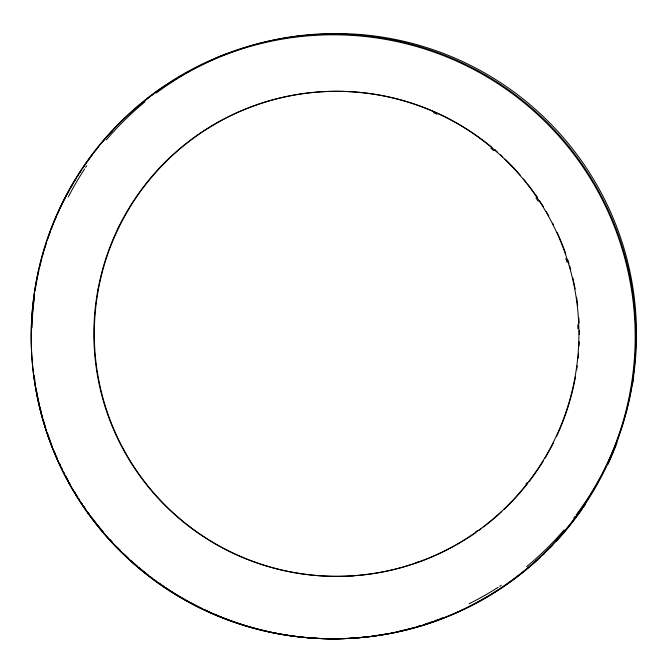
<?xml version="1.0" encoding="UTF-8"?>
<svg xmlns="http://www.w3.org/2000/svg" width="670" height="670" viewBox="0 0 670 670"><rect width="100%" height="100%" fill="white"/><g stroke="black" fill="none" stroke-linecap="round" stroke-linejoin="round"><path stroke-width="1" d="M97.552 291.14L97.912 289.222M536.871 196.218L536.034 198.052L538.203 201.293M117.803 228.889L118.657 227.13M525.975 484.083L527.173 482.542M475.708 531.829L477.3 530.69M419.487 561.41L415.819 562.725M495.641 150.038L493.731 150.658L490.75 148.137M351.675 575.806L353.618 575.672M433.465 112.635L437.024 114.243M565.807 258.511L566.996 262.23M577.758 324.841L577.883 328.736M442.535 617.866A300.729 300.729 0 0 1 439.62 618.996M437.669 619.733A300.729 300.729 0 0 1 434.73 620.814M432.753 621.525A300.729 300.729 0 0 1 424.797 624.214M419.772 625.788A300.729 300.729 0 0 1 416.74 626.693M414.713 627.279A300.729 300.729 0 0 1 411.665 628.133M409.621 628.678A300.729 300.729 0 0 1 406.556 629.482M404.512 629.993A300.729 300.729 0 0 1 396.288 631.902M394.228 632.346A300.729 300.729 0 0 1 391.138 632.974M385.97 633.962A300.729 300.729 0 0 1 382.872 634.507M380.803 634.85A300.729 300.729 0 0 1 377.704 635.336M375.644 635.646A300.729 300.729 0 0 1 372.545 636.081M369.455 636.483A300.729 300.729 0 0 1 33.927 375.15M31.8 327.965A300.729 300.729 0 0 1 34.497 296.651M633.711 376.021A302.346 302.346 0 0 1 632.681 383.173M617.053 442.627A302.346 302.346 0 0 1 607.832 464.553M585.262 504.569A302.346 302.346 0 0 1 583.503 507.156M582.322 508.873A302.346 302.346 0 0 1 556.393 541.234M552.817 545.053A302.346 302.346 0 0 1 549.911 548.06M544.718 553.236A302.346 302.346 0 0 1 542.449 555.413M540.162 557.566A302.346 302.346 0 0 1 216.251 614.934M215.304 614.532A302.346 302.346 0 0 1 212.457 613.301M210.573 612.464A302.346 302.346 0 0 1 203.973 609.424M202.106 608.519A302.346 302.346 0 0 1 190.95 602.824M189.108 601.827A302.346 302.346 0 0 1 165.842 587.732M164.108 586.568A302.346 302.346 0 0 1 158.128 582.406M156.445 581.192A302.346 302.346 0 0 1 153.941 579.349M152.283 578.11A302.346 302.346 0 0 1 150.633 576.862M148.179 574.977A302.346 302.346 0 0 1 139.343 567.817M137.752 566.477A302.346 302.346 0 0 1 131.488 560.983M128.405 558.16A302.346 302.346 0 0 1 123.85 553.847M120.114 550.17A302.346 302.346 0 0 1 117.175 547.189M112.124 541.871A302.346 302.346 0 0 1 110.006 539.559M103.13 531.704A302.346 302.346 0 0 1 91.539 517.114M89.696 514.619A302.346 302.346 0 0 1 88.482 512.944M84.906 507.852A302.346 302.346 0 0 1 83.725 506.135M82.569 504.409A302.346 302.346 0 0 1 81.413 502.668M79.705 500.046A302.346 302.346 0 0 1 78.583 498.287M77.469 496.512A302.346 302.346 0 0 1 74.203 491.152M70.526 484.812A302.346 302.346 0 0 1 69.504 482.978M68.491 481.144A302.346 302.346 0 0 1 65.543 475.6M64.588 473.74A302.346 302.346 0 0 1 63.65 471.873M62.26 469.067A302.346 302.346 0 0 1 61.347 467.191M60.459 465.307A302.346 302.346 0 0 1 59.571 463.422M57.017 457.744A302.346 302.346 0 0 1 56.196 455.843M55.384 453.942A302.346 302.346 0 0 1 54.195 451.078M51.908 445.332A302.346 302.346 0 0 1 50.803 442.426M50.082 440.483A302.346 302.346 0 0 1 47.327 432.627M45.711 427.669A302.346 302.346 0 0 1 44.781 424.671M44.178 422.67A302.346 302.346 0 0 1 43.29 419.654M42.729 417.644A302.346 302.346 0 0 1 41.9 414.613M41.364 412.586A302.346 302.346 0 0 1 39.84 406.489M39.363 404.454A302.346 302.346 0 0 1 38.676 401.389M38.232 399.345A302.346 302.346 0 0 1 37.595 396.272M37.193 394.228A302.346 302.346 0 0 1 36.063 388.081M34.907 380.903A302.346 302.346 0 0 1 34.463 377.83M31.733 327.973A302.346 302.346 0 0 1 34.497 294.817M35.091 290.73A302.346 302.346 0 0 1 38.944 270.295M39.404 268.26A302.346 302.346 0 0 1 41.942 258.101M42.495 256.082A302.346 302.346 0 0 1 43.341 253.059M43.927 251.049A302.346 302.346 0 0 1 46.406 243.051M47.721 239.081A302.346 302.346 0 0 1 50.51 231.234M51.247 229.282A302.346 302.346 0 0 1 53.123 224.45M53.893 222.532A302.346 302.346 0 0 1 55.074 219.676M55.476 218.722A302.346 302.346 0 0 1 56.28 216.829M57.109 214.936A302.346 302.346 0 0 1 69.077 190.665M70.099 188.831A302.346 302.346 0 0 1 73.75 182.483M74.822 180.682A302.346 302.346 0 0 1 76.455 177.994M77.561 176.218A302.346 302.346 0 0 1 78.675 174.443M79.805 172.684A302.346 302.346 0 0 1 81.514 170.054M82.67 168.312A302.346 302.346 0 0 1 86.799 162.299M88.005 160.607A302.346 302.346 0 0 1 92.293 154.753M93.54 153.103A302.346 302.346 0 0 1 94.797 151.47M95.433 150.658A302.346 302.346 0 0 1 98.632 146.613M101.924 142.609A302.346 302.346 0 0 1 105.291 138.648M109.428 133.966A302.346 302.346 0 0 1 112.25 130.876M137.903 106.279A302.346 302.346 0 0 1 141.094 103.599M144.31 100.969A302.346 302.346 0 0 1 149.184 97.125M151.646 95.249A302.346 302.346 0 0 1 161.696 87.971M214.567 58.667A302.346 302.346 0 0 1 227.013 53.642M296.668 36.398A302.346 302.346 0 0 1 298.711 36.155M579.207 341.75A242.515 242.515 0 0 1 579.039 345.929M578.562 353.241A242.515 242.515 0 0 1 578.084 358.45M577.239 365.694A242.515 242.515 0 0 1 576.652 369.815M575.471 376.959A242.515 242.515 0 0 1 556.611 436.321M553.47 442.82A242.515 242.515 0 0 1 544.953 458.305M543.328 460.994A242.515 242.515 0 0 1 529.091 481.638M527.818 483.279A242.515 242.515 0 0 1 504.133 509.384M501.847 511.537A242.515 242.515 0 0 1 483.455 526.989M480.959 528.865A242.515 242.515 0 0 1 478.447 530.69M475.918 532.491A242.515 242.515 0 0 1 417.82 562.415M416.849 562.758A242.515 242.515 0 0 1 98.172 290.688A242.515 242.515 0 0 1 491.922 147.383M495.071 150.047A242.515 242.515 0 0 1 497.4 152.082M500.473 154.845A242.515 242.515 0 0 1 502.76 156.964M505.021 159.108A242.515 242.515 0 0 1 520.121 175.029M523.505 179.016A242.515 242.515 0 0 1 526.143 182.257M527.441 183.89A242.515 242.515 0 0 1 537.24 197.273M539.534 200.698A242.515 242.515 0 0 1 543.429 206.821M546.109 211.285A242.515 242.515 0 0 1 548.697 215.815M552.641 223.202A242.515 242.515 0 0 1 553.587 225.07M557.206 232.607A242.515 242.515 0 0 1 565.756 253.796M567.725 259.667A242.515 242.515 0 0 1 568.956 263.628M569.55 265.622A242.515 242.515 0 0 1 570.689 269.625M572.758 277.723A242.515 242.515 0 0 1 575.162 288.979M576.56 297.229A242.515 242.515 0 0 1 577.674 305.478M578.813 317.831A242.515 242.515 0 0 1 579.098 322.99M579.316 330.26A242.515 242.515 0 0 1 579.341 334.43M219.961 56.732A300.688 300.688 0 0 1 611.903 453.314M611.141 455.064A300.688 300.688 0 0 1 576.041 515.046M574.894 516.562A300.688 300.688 0 0 1 573.729 518.077M564.09 529.911A300.688 300.688 0 0 1 526.637 566.577M501.302 585.253A300.688 300.688 0 0 1 499.703 586.3M498.103 587.33A300.688 300.688 0 0 1 469.042 603.762M68.273 196.972A300.688 300.688 0 0 1 84.604 168.957M85.66 167.366A300.688 300.688 0 0 1 86.723 165.783M106.312 139.938A300.688 300.688 0 0 1 144.996 101.823M156.278 93.004A300.688 300.688 0 0 1 218.202 57.478M147.752 574.977A302.346 302.346 0 0 0 633.008 378.064A302.346 302.346 0 0 0 219.852 56.28A302.346 302.346 0 0 0 147.752 574.977M147.618 575.053A301.994 301.994 0 0 0 632.304 378.374A301.994 301.994 0 0 0 219.634 56.967A301.994 301.994 0 0 0 147.618 575.053M178.145 517.6A242.515 242.515 0 0 0 574.667 378.986A242.515 242.515 0 0 0 256.367 104.888A242.515 242.515 0 0 0 178.145 517.6"/></g></svg>
